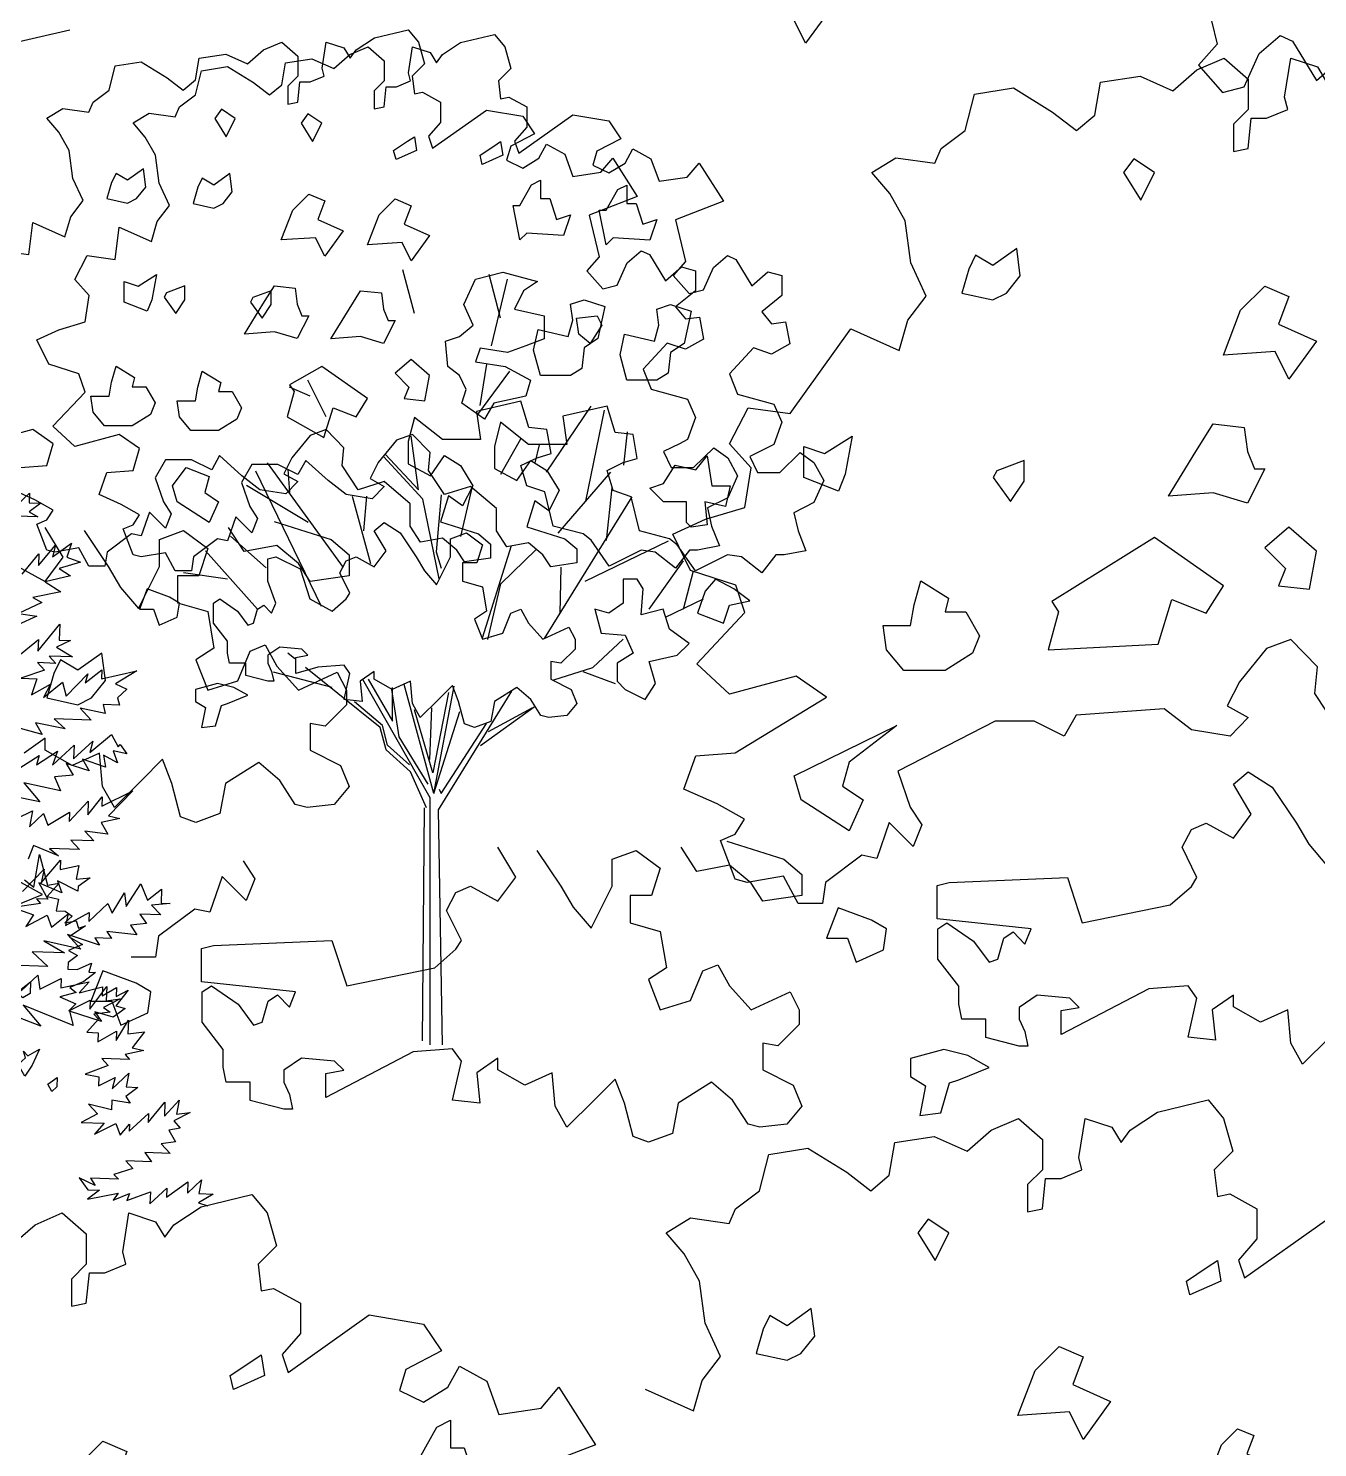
# Model space of a CAD drawing. Header units: inches. Extents: x -11 to 128, y 7 to 56.
# Drawn here: x 44.157 to 44.823, y 23.136 to 23.869 of the extents above; entities that cross this region are included whole.
import ezdxf

# ---------------------------------------------------------------- set-up
doc = ezdxf.new("R2010")
doc.units = ezdxf.units.IN
doc.header["$MEASUREMENT"] = 0
doc.layers.add('CAY', color=94, linetype='Continuous')
doc.layers.add('CAY-3', color=61, linetype='Continuous')
picture_1 = doc.add_image_def('image1.jpg', size_in_pixel=(1680, 1093))

# ---------------------------------------------------------------- blocks, each defined once
blk = doc.blocks.new('A$C76451831')
at = {"layer": 'CAY'}
for p, q in [((2471.8, 2031.9), (2478.5, 2069.3)), ((2478.5, 2069.3), (2487.7, 2034.1)), ((2461.2, 2040.4), (2471.8, 2031.9)), ((2500.9, 2036.3), (2487.3, 2020.9)), ((2487.7, 2034.1), (2500.9, 2036.3)), ((2487.3, 2020.9), (2500.3, 2017.8)), ((2500.3, 2017.8), (2497.6, 2004.7)), ((2497.6, 2004.7), (2508, 2004.3)), ((2515.9, 1998.6), (2507.5, 1990.8)), ((2507.5, 1990.8), (2520.7, 1993)), ((2508, 2004.3), (2515.9, 1998.6)), ((2520.7, 1993), (2523.1, 1984.8)), ((2531.4, 1987.2), (2512.4, 1974.7)), ((2523.1, 1984.8), (2531.4, 1987.2)), ((2527.9, 1966), (2511.8, 1958.9)), ((2512.4, 1974.7), (2527.9, 1966)), ((2511.3, 1945.3), (2511.1, 1937.6)), ((2522, 1953.1), (2511.3, 1945.3)), ((2511.8, 1958.9), (2522, 1953.1)), ((2521.5, 1937.2), (2538.1, 1944.4)), ((2538.1, 1944.4), (2535, 1934)), ((2511.1, 1937.6), (2521.5, 1937.2)), ((2542.7, 1933.8), (2529.2, 1923.4)), ((2535, 1934), (2542.7, 1933.8)), ((2520.6, 1910.5), (2501.8, 1905.7)), ((2529.2, 1923.4), (2513.1, 1916.2)), ((2513.1, 1916.2), (2520.6, 1910.5)), ((2536.2, 1891.4), (2555.7, 1917.4)), ((2555.7, 1917.4), (2555.1, 1901.1)), ((2501.8, 1905.7), (2520.1, 1897.4)), ((2512.1, 1889.5), (2536.6, 1901.8)), ((2520.1, 1897.4), (2512.1, 1889.5)), ((2536.6, 1901.8), (2536.2, 1891.4)), ((2571.1, 1903.3), (2552.1, 1893.5)), ((2555.1, 1901.1), (2571.1, 1903.3)), ((2546.2, 1880.1), (2532.6, 1864.8)), ((2559.6, 1887.8), (2541, 1885.8)), ((2541, 1885.8), (2546.2, 1880.1)), ((2552.1, 1893.5), (2559.6, 1887.8)), ((2566.7, 1855.4), (2580.6, 1878.9)), ((2580.6, 1878.9), (2580.1, 1863.1)), ((2532.6, 1864.8), (2545.7, 1864.3)), ((2545.3, 1853.9), (2567, 1866.3)), ((2545.7, 1864.3), (2545.3, 1853.9)), ((2567, 1866.3), (2566.7, 1855.4)), ((2580.1, 1863.1), (2599.2, 1865.2)), ((2599.2, 1865.2), (2585, 1847.1)), ((2585, 1847.1), (2598.4, 1843.9)), ((2581.8, 1833.6), (2550.1, 1834.7)), ((2550.1, 1834.7), (2557.5, 1826.7)), ((2598.4, 1843.9), (2577, 1839.2)), ((2577, 1839.2), (2581.8, 1833.6)), ((2557.5, 1826.7), (2530.9, 1816.8)), ((2530.9, 1816.8), (2546.6, 1813.5)), ((2546.6, 1813.5), (2546.3, 1803.1)), ((2546.3, 1803.1), (2565.2, 1812.8)), ((2562, 1799.8), (2581.2, 1817.7)), ((2565.2, 1812.8), (2562, 1799.8)), ((2581.2, 1817.7), (2577.9, 1802)), ((2591.5, 1801.5), (2577.6, 1791.1)), ((2577.9, 1802), (2591.5, 1801.5)), ((2561.2, 1775.8), (2534.7, 1782.2)), ((2534.7, 1782.2), (2545.1, 1770.9)), ((2561.5, 1786.7), (2561.2, 1775.8)), ((2582.7, 1783.2), (2561.5, 1786.7)), ((2577.6, 1791.1), (2582.7, 1783.2)), ((2603.3, 1761.2), (2622.6, 1784.5)), ((2622.1, 1768.2), (2639, 1786.7)), ((2622.6, 1784.5), (2622.1, 1768.2)), ((2639, 1786.7), (2635.8, 1770.5)), ((3764, 1772.8), (3822.4, 1787)), ((3822.4, 1787), (3840.1, 1765.7)), ((2545.1, 1770.9), (2526.2, 1761.2)), ((2581.6, 1751.1), (2603.6, 1771.6)), ((2603.6, 1771.6), (2603.3, 1761.2)), ((2651.7, 1772.6), (2632.8, 1762.9)), ((2635.8, 1770.5), (2651.7, 1772.6)), ((3573, 1752.2), (3604.2, 1765.7)), ((3604.2, 1765.7), (3631.9, 1741.6)), ((3673.8, 1720.9), (3680.9, 1765.7)), ((3680.9, 1765.7), (3711.5, 1755.7)), ((3732.8, 1752.2), (3764, 1772.8)), ((3840.1, 1765.7), (3850.7, 1728)), ((2526.2, 1761.2), (2552.9, 1760.2)), ((2552.9, 1760.2), (2541.6, 1747.5)), ((2541.6, 1747.5), (2566, 1759.8)), ((2566, 1759.8), (2571, 1746.5)), ((2571, 1746.5), (2581.9, 1759.2)), ((2581.9, 1759.2), (2581.6, 1751.1)), ((2640.2, 1754.5), (2627, 1752.2)), ((2627, 1752.2), (2634.6, 1738.8)), ((2632.8, 1762.9), (2640.2, 1754.5)), ((3545.3, 1728), (3573, 1752.2)), ((3711.5, 1755.7), (3722.2, 1738)), ((3722.2, 1738), (3732.8, 1752.2)), ((2634.6, 1738.8), (2618.3, 1736.6)), ((2618.3, 1736.6), (2628.7, 1725.4)), ((3317.1, 1724.4), (3361.9, 1731.5)), ((3361.9, 1731.5), (3406.7, 1703.8)), ((3455.6, 1700.3), (3462.1, 1738)), ((3462.1, 1738), (3507.5, 1745.1)), ((3507.5, 1745.1), (3545.3, 1728)), ((3631.9, 1741.6), (3631.9, 1706.7)), ((2577.7, 1716.8), (2585.5, 1708.3)), ((2607.1, 1715.7), (2577.7, 1716.8)), ((2628.7, 1725.4), (2599.3, 1726.4)), ((2599.3, 1726.4), (2607.1, 1715.7)), ((3306.5, 1682.6), (3317.1, 1724.4)), ((3677.3, 1706.7), (3673.8, 1720.9)), ((3850.7, 1728), (3829.5, 1706.7)), ((2585.5, 1708.3), (2564, 1701.4)), ((2564, 1701.4), (2569.2, 1695.7)), ((3406.7, 1703.8), (3434.4, 1682.6)), ((3434.4, 1682.6), (3455.6, 1700.3)), ((3631.9, 1706.7), (3614.8, 1689.6)), ((3653.2, 1696.7), (3677.3, 1706.7)), ((3829.5, 1706.7), (3833, 1676.1)), ((2524, 1697.3), (2533.9, 1683.8)), ((2542.3, 1688.5), (2524, 1697.3)), ((2547.5, 1683.4), (2533.6, 1673)), ((2533.9, 1683.8), (2547.5, 1683.4)), ((2569.2, 1695.7), (2537.1, 1696.9)), ((2537.1, 1696.9), (2542.3, 1688.5)), ((2605.4, 1667.7), (2624.6, 1685.6)), ((2624.3, 1675.2), (2648.9, 1693)), ((2624.6, 1685.6), (2624.3, 1675.2)), ((2648.4, 1679.8), (2664.8, 1695.1)), ((2648.9, 1693), (2648.4, 1679.8)), ((2664.8, 1695.1), (2661.6, 1679.4)), ((3278.8, 1661.9), (3306.5, 1682.6)), ((3614.8, 1689.6), (3614.8, 1658.4)), ((3631.9, 1661.9), (3635.5, 1696.7)), ((3635.5, 1696.7), (3653.2, 1696.7)), ((2533.6, 1673), (2568.7, 1679.9)), ((2568.7, 1679.9), (2563, 1671.9)), ((2563, 1671.9), (2581.8, 1679.4)), ((2578.8, 1671.4), (2605.9, 1681.3)), ((2581.8, 1679.4), (2578.8, 1671.4)), ((2605.9, 1681.3), (2605.4, 1667.7)), ((2677.9, 1678.8), (2661.2, 1668.5)), ((2661.2, 1668.5), (2672, 1665.4)), ((2661.6, 1679.4), (2677.9, 1678.8)), ((2664.3, 1664.1), (2722.6, 1678.3)), ((2722.6, 1678.3), (2740.3, 1657)), ((3833, 1676.1), (3847.2, 1679)), ((3847.2, 1679), (3878.4, 1661.9)), ((2473.2, 1643.5), (2504.5, 1657)), ((2504.5, 1657), (2532.2, 1632.9)), ((2574, 1612.2), (2581.1, 1657)), ((2581.1, 1657), (2611.8, 1647)), ((2633, 1643.5), (2664.3, 1664.1)), ((2740.3, 1657), (2750.9, 1619.3)), ((3199.2, 1634.2), (3226.9, 1651.3)), ((3226.9, 1651.3), (3271.7, 1644.8)), ((3271.7, 1644.8), (3278.8, 1661.9)), ((3614.8, 1658.4), (3631.9, 1661.9)), ((3878.4, 1661.9), (3878.4, 1627.1)), ((2445.5, 1619.3), (2473.2, 1643.5)), ((2532.2, 1632.9), (2532.2, 1598.1)), ((2611.8, 1647), (2622.4, 1629.3)), ((2622.4, 1629.3), (2633, 1643.5)), ((3219.8, 1610), (3199.2, 1634.2)), ((3864.3, 1582.3), (3957.4, 1648.4)), ((2750.9, 1619.3), (2729.7, 1598.1)), ((3878.4, 1627.1), (3857.2, 1602.9)), ((2577.6, 1598.1), (2574, 1612.2)), ((3237.5, 1578.7), (3219.8, 1610)), ((3857.2, 1602.9), (3864.3, 1582.3)), ((2532.2, 1598.1), (2515.1, 1580.9)), ((2532.2, 1553.2), (2535.7, 1588)), ((2535.7, 1588), (2553.4, 1588)), ((2553.4, 1588), (2577.6, 1598.1)), ((2729.7, 1598.1), (2733.2, 1567.4)), ((2515.1, 1580.9), (2515.1, 1549.7)), ((2733.2, 1567.4), (2747.4, 1570.3)), ((2747.4, 1570.3), (2778.6, 1553.2)), ((3244, 1530.4), (3237.5, 1578.7)), ((2515.1, 1549.7), (2532.2, 1553.2)), ((2778.6, 1553.2), (2778.6, 1518.4)), ((2764.5, 1473.6), (2857.6, 1539.7)), ((2857.6, 1539.7), (2920.1, 1529)), ((2778.6, 1518.4), (2757.4, 1494.2)), ((2920.1, 1529), (2940.8, 1498.4)), ((3261.7, 1492), (3244, 1530.4)), ((2757.4, 1494.2), (2764.5, 1473.6)), ((2940.8, 1498.4), (2899.5, 1477.1)), ((3240.4, 1464.3), (3261.7, 1492)), ((2899.5, 1477.1), (2892.4, 1452.9)), ((2947.9, 1456.5), (2961.4, 1480.7)), ((2961.4, 1480.7), (2992.7, 1463.6)), ((2920.1, 1439.4), (2947.9, 1456.5)), ((2992.7, 1463.6), (3006.8, 1425.2)), ((3055.2, 1432.3), (3075.8, 1456.5)), ((3075.8, 1456.5), (3117.7, 1390.4)), ((3175, 1454.3), (3230.4, 1429.5)), ((3230.4, 1429.5), (3240.4, 1464.3)), ((2892.4, 1452.9), (2920.1, 1439.4)), ((3006.8, 1425.2), (3055.2, 1432.3)), ((3117.7, 1390.4), (3035.1, 1358.6)), ((3035.1, 1358.6), (3052.2, 1286.6)), ((1732.8, 1302.8), (1656.2, 1285.1)), ((3052.2, 1286.6), (3031, 1262.4)), ((2228.3, 971.5), (2215.1, 1021.6)), ((2217.8, 939.8), (2236.3, 1016.3)), ((2204.6, 871.1), (2212.5, 918.7)), ((2027.8, 857.9), (2006.6, 900.2)), ((2201.9, 860.6), (2238.9, 910.7)), ((2009.3, 881.7), (1985.5, 892.2)), ((2281, 794.5), (2332.5, 870.4)), ((2326.2, 761), (2347.8, 865.6)), ((2491.6, 827), (2512.8, 868.3)), ((2512.8, 868.3), (2561.2, 861.8)), ((2134, 774), (2125.3, 835.7)), ((2228.6, 791.9), (2251.7, 832.8)), ((2370.1, 802.5), (2374.1, 840.9)), ((2268, 805.1), (2272.9, 825.9)), ((2516.4, 799.3), (2491.6, 827)), ((2047.7, 684.5), (1960.2, 805.1)), ((2138.7, 763.4), (2093.5, 812.2)), ((2095.8, 814.5), (2134, 774)), ((2022.3, 639.8), (1946.8, 795.6)), ((1985.8, 770.9), (1983.8, 797.9)), ((2294.3, 724.1), (2354.9, 794.5)), ((2509.3, 753.8), (2516.4, 799.3)), ((2007, 736.3), (1936.2, 779.1)), ((2159.9, 768.1), (2154, 702.8)), ((2182.7, 720.5), (2195.7, 776.4)), ((2350.1, 715.8), (2356.4, 776.4)), ((2079.1, 689), (2057.9, 766.3)), ((2071.1, 726.8), (2074.5, 766.9)), ((2157.5, 671.8), (2138.7, 763.4)), ((2278.7, 602.9), (2379.6, 765.8)), ((2463.9, 740.3), (2509.3, 753.8)), ((2426.2, 723.2), (2463.9, 740.3)), ((1958.8, 684.4), (1917.8, 720.8)), ((2446.8, 681.3), (2426.2, 723.2)), ((1948.8, 636.8), (1888.7, 704)), ((2154, 702.8), (2159.9, 684)), ((2207.6, 603.7), (2240.9, 709.9)), ((2228.7, 665.9), (2269.2, 705.2)), ((2325.4, 669), (2421.3, 715.4)), ((2399.3, 636.8), (2438.6, 692.2)), ((1914.2, 671.4), (1863.5, 678.5)), ((2296.7, 631.7), (2297.9, 685.1)), ((2438.6, 636.8), (2450, 680.8)), ((2498.7, 664.2), (2446.8, 681.3)), ((2213.4, 601.8), (2228.7, 665.9)), ((2509.3, 632.9), (2498.7, 664.2)), ((2417.8, 627.7), (2461.8, 648.6)), ((2334.4, 569.5), (2369.4, 602.2)), ((1991.5, 579.5), (1983.4, 586)), ((2034.5, 546.7), (1966.9, 564.4)), ((2041.2, 539.6), (2003.7, 569.7)), ((2147.3, 419.7), (2069.9, 556)), ((2075.8, 556.2), (2104.1, 507.8)), ((2289.6, 555.4), (2334.4, 569.5)), ((2323, 565.2), (2360, 551.4)), ((2089.9, 500.7), (2041.2, 539.6)), ((2102.9, 544.4), (2111.2, 489.7)), ((2104.1, 507.8), (2104.1, 546.7)), ((2151.6, 424.8), (2117.3, 549.9)), ((2168.2, 540.8), (2150.5, 448.4)), ((2151.6, 424.8), (2175, 548.1)), ((2156.8, 405.9), (2241.3, 542.4)), ((2092.3, 503.1), (2060.4, 530.2)), ((2146.9, 463.7), (2149.3, 523.1)), ((2205.1, 479.9), (2266.8, 524.3)), ((2214.5, 496), (2264.5, 523.1)), ((2150.5, 448.4), (2129.2, 520.8)), ((2151.6, 424.8), (2181.2, 519.2)), ((2096.6, 475.1), (2089.9, 500.7)), ((2098.2, 480.3), (2092.3, 503.1)), ((2159.9, 424.8), (2212.2, 505.4)), ((2124.5, 449.6), (2096.6, 475.1)), ((2123.3, 457.8), (2098.2, 480.3)), ((2111.2, 489.7), (2144.6, 435.4)), ((2143, 408.3), (2124.5, 449.6)), ((2157.5, 429.5), (2159.9, 424.8)), ((2138.3, 140.1), (2140.6, 408.3)), ((2147.3, 135.4), (2147.3, 419.7)), ((2161.5, 135.4), (2156.8, 405.9))]:
    blk.add_line(p, q, dxfattribs=at)
for points in [[(2451.7, 1910.2), (2468, 1922.8), (2467.5, 1909.6), (2459.2, 1904.5)], [(2453.8, 1827.6), (2462.2, 1835.5), (2459.8, 1843.3), (2465, 1837.6), (2478.4, 1845.3), (2470.1, 1827), (2461.5, 1814.2)], [(3524.3, 1634.1), (3500.5, 1649.9), (3488.6, 1634.1), (3508.4, 1602.4)], [(3821.2, 1594.5), (3833.1, 1602.4), (3837, 1578.6), (3801.4, 1562.8), (3797.4, 1578.6)], [(3369.9, 1515.3), (3365.9, 1547), (3338.2, 1527.2), (3318.4, 1539), (3310.5, 1523.2), (3302.6, 1495.5), (3338.2, 1487.6), (3354, 1495.5)], [(3623.3, 1475.7), (3651, 1503.4), (3678.7, 1491.5), (3666.8, 1459.8), (3710.3, 1440), (3678.7, 1396.5), (3662.8, 1428.1), (3603.5, 1424.2)], [(2721.4, 1485.8), (2733.3, 1493.7), (2737.3, 1469.9), (2701.6, 1454.1), (2697.7, 1469.9)], [(2935.2, 1410.5), (2951, 1418.5), (2951, 1386.8), (2966.9, 1386.8), (2978.8, 1351.1), (3002.5, 1359.1), (2990.6, 1323.4), (2927.3, 1327.4), (2915.4, 1315.5), (2903.5, 1374.9), (2915.4, 1374.9)], [(3837.8, 1390.3), (3856.3, 1408.8), (3874.8, 1400.9), (3866.9, 1379.8), (3895.9, 1366.6), (3874.8, 1337.5), (3864.2, 1358.6), (3824.6, 1356)], [(2523.5, 1367), (2551.2, 1394.7), (2578.9, 1382.8), (2567, 1351.1), (2610.6, 1331.3), (2578.9, 1287.8), (2563.1, 1319.5), (2503.7, 1315.5)], [(1914.2, 715.4), (1902.8, 717.8), (1874.9, 696.9), (1872.6, 680.8), (1854.1, 680.8), (1842.7, 701.7), (1814.8, 696.9), (1805.7, 699.3), (1794.3, 729.2), (1805.7, 733.9), (1812.8, 745.3), (1792, 757.1), (1766.4, 768.5), (1775.5, 794.1), (1805.7, 796.4), (1812.8, 821.6), (1789.6, 837.7), (1738.5, 824), (1713.4, 847.2), (1750.3, 886.5), (1743.2, 907.3), (1708.6, 918.7), (1694.9, 946.6), (1720, 958), (1750.3, 967.1), (1755, 997.4), (1738.5, 1015.9), (1752.7, 1043.4), (1784.9, 1039.1), (1789.6, 1076), (1826.6, 1059.5), (1833.2, 1082.7), (1847.4, 1101.2), (1835.6, 1126.7), (1831.3, 1159), (1819.5, 1179.8), (1805.7, 1196), (1824.2, 1207.4), (1854.1, 1203), (1858.8, 1214.4), (1877.3, 1228.2), (1884.3, 1256.1), (1914.2, 1260.8), (1944.1, 1242.4), (1962.6, 1228.2), (1976.7, 1240), (1981, 1265.2), (2011.3, 1269.9), (2036.5, 1258.5), (2054.9, 1274.6), (2075.8, 1283.7), (2094.3, 1267.5), (2094.3, 1244.3), (2082.9, 1232.9), (2082.9, 1212.1), (2094.3, 1214.4), (2096.6, 1237.6), (2108.4, 1237.6), (2124.5, 1244.3), (2122.2, 1253.8), (2126.9, 1283.7), (2147.3, 1277), (2154.4, 1265.2), (2161.5, 1274.6), (2182.3, 1288.4), (2221.2, 1297.8), (2233, 1283.7), (2240.1, 1258.5), (2225.9, 1244.3), (2228.3, 1223.9), (2237.7, 1225.8), (2258.6, 1214.4), (2258.6, 1191.2), (2244.4, 1175.1), (2249.1, 1161.4), (2311.2, 1205.4), (2352.9, 1198.3), (2366.7, 1177.9), (2339.1, 1163.7), (2334.4, 1147.6), (2352.9, 1138.5), (2371.4, 1149.9), (2380.4, 1166.1), (2401.2, 1154.7), (2410.7, 1129.1), (2442.9, 1133.8), (2456.7, 1149.9), (2484.6, 1105.9), (2429.6, 1084.7), (2441, 1036.7), (2426.8, 1020.6), (2445.3, 999.7), (2461.8, 1004.1), (2473.2, 1029.6), (2489.3, 1043.4), (2498.7, 1039.1), (2517.2, 1008.8), (2535.7, 1024.9), (2551.8, 1020.6), (2551.8, 997.4), (2528.6, 978.9), (2540, 965.1), (2556.1, 967.1), (2560.8, 941.9), (2540, 930.1), (2519.2, 937.2), (2491.7, 907.3), (2500.7, 884.1), (2542.4, 872.7), (2551.8, 851.9), (2542.4, 826.3), (2533.3, 821.6), (2514.8, 812.5), (2523.9, 794.1), (2549.4, 794.1), (2572.6, 816.9), (2588.7, 805.5), (2600.1, 784.6), (2588.7, 759.5), (2565.6, 747.7), (2570.3, 726.8), (2579.3, 704), (2554.2, 699.3), (2544.7, 699.3), (2528.6, 678.5), (2505.4, 696.9), (2489.3, 699.3), (2452.3, 680.8), (2431.5, 710.7), (2422.5, 717.8), (2387.9, 726.8), (2378.5, 766.1), (2357.6, 773.2), (2350.9, 796.4), (2369.4, 805.5), (2385.5, 810.2), (2380.8, 837.7), (2360, 840.1), (2350.9, 870.4), (2299.8, 858.6), (2304.6, 826.3), (2260.5, 826.3), (2228.3, 851.9), (2221.2, 824), (2221.2, 798.4), (2246.8, 784.6), (2262.9, 807.8), (2281.4, 796.4), (2295.5, 773.2), (2283.7, 750), (2267.6, 761.4), (2258.6, 731.5), (2302.2, 717.8), (2316, 706), (2316, 689.9), (2286.1, 685.5), (2277, 699.3), (2260.5, 713.1), (2235.4, 708.3), (2223.6, 726.8), (2223.6, 752.4), (2193.7, 777.9), (2163.8, 768.5), (2145.4, 796.4), (2147.3, 816.9), (2126.9, 837.7), (2108.4, 831), (2087.6, 805.5), (2078.1, 787), (2094.3, 777.9), (2080.5, 763.8), (2050.6, 768.5), (2029.8, 784.6), (2004.2, 807.8), (1995.2, 791.7), (1972, 803.1), (1942.1, 803.1), (1930.3, 782.3), (1939.8, 754.7), (1948.8, 741), (1942.1, 724.5), (1930.3, 736.3), (1923.7, 742.9)], [(2022.5, 1195.9), (2006.6, 1206.4), (1998.7, 1195.9), (2011.9, 1174.8)], [(2220.4, 1169.5), (2228.3, 1174.8), (2231, 1158.9), (2207.2, 1148.4), (2204.6, 1158.9)], [(1919.5, 1116.7), (1916.9, 1137.8), (1898.4, 1124.6), (1885.2, 1132.5), (1880, 1122), (1874.7, 1103.5), (1898.4, 1098.2), (1909, 1103.5)], [(2362.9, 1119.3), (2373.5, 1124.6), (2373.5, 1103.5), (2384.1, 1103.5), (2392, 1079.7), (2407.8, 1085), (2399.9, 1061.2), (2357.7, 1063.9), (2349.7, 1055.9), (2341.8, 1095.6), (2349.7, 1095.6)], [(2088.5, 1090.3), (2106.9, 1108.8), (2125.4, 1100.8), (2117.5, 1079.7), (2146.5, 1066.5), (2125.4, 1037.5), (2114.9, 1058.6), (2075.3, 1055.9)], [(1795.5, 989.9), (1795.5, 1013.7), (1811.3, 1008.4), (1832.5, 1021.6), (1827.2, 992.6), (1821.9, 979.4)], [(2209.9, 855.3), (2183.5, 873.8), (2188.8, 889.6), (2180.8, 905.5), (2167.6, 916), (2165, 945.1), (2180.8, 950.3), (2196.7, 963.5), (2186.1, 987.3), (2199.3, 1016.3), (2231, 1024.3), (2270.6, 1013.7), (2254.7, 1003.1), (2244.2, 982), (2278.5, 974.1), (2278.5, 947.7), (2257.4, 939.8), (2236.3, 931.9), (2204.6, 937.1), (2199.3, 921.3), (2233.6, 916), (2262.7, 900.2), (2257.4, 881.7), (2220.4, 873.8)], [(1943.3, 995.2), (1940.7, 989.9), (1953.9, 971.5), (1964.4, 987.3), (1964.4, 1003.1)], [(2054.1, 982), (2067.3, 1003.1), (2091.1, 1000.5), (2093.7, 982), (2099, 968.8), (2106.9, 968.8), (2093.7, 942.4), (2067.3, 950.3), (2033, 947.7)], [(2365.6, 929.2), (2370.9, 953), (2405.2, 945.1), (2410.4, 963.5), (2407.8, 982), (2423.6, 987.3), (2447.4, 979.4), (2439.5, 942.4), (2423.6, 931.9), (2421, 908.1), (2407.8, 900.2), (2373.5, 900.2)], [(2318.1, 953), (2315.4, 971.5), (2339.2, 974.1), (2344.5, 963.5), (2331.3, 942.4)], [(2062.1, 857.9), (2075.3, 879), (2022.5, 916), (1985.5, 894.9), (1990.8, 887), (1982.9, 857.9), (2025.1, 834.2), (2035.7, 868.5)], [(2141.2, 876.4), (2146.5, 905.5), (2125.4, 923.9), (2106.9, 908.1), (2122.8, 892.2), (2117.5, 879)], [(1903.7, 887), (1919.5, 887), (1930.1, 868.5), (1924.8, 855.3), (1903.7, 842.1), (1872, 842.1), (1858.8, 857.9), (1856.2, 876.4), (1877.3, 876.4), (1880, 892.2), (1885.2, 910.7), (1906.4, 897.5)], [(2577.1, 788.1), (2577.1, 823.8), (2600.8, 815.8), (2632.5, 835.6), (2624.6, 792.1), (2616.7, 772.3)], [(2415.7, 781.4), (2428.9, 802.5), (2452.7, 797.2), (2465.9, 813), (2471.2, 778.7), (2492.3, 778.7), (2487, 755), (2463.2, 760.2), (2465.9, 733.8), (2447.4, 731.2), (2442.1, 736.5), (2442.1, 760.2), (2415.7, 760.2), (2399.9, 776.1)], [(1856.2, 760.2), (1850.9, 778.7), (1866.8, 799.8), (1893.2, 789.3), (1887.9, 770.8), (1903.7, 760.2), (1893.2, 736.5)], [(1999.5, 590.8), (1974.4, 593.1), (1960.6, 583.7), (1960.6, 574.6), (1964.9, 565.2), (1967.3, 553.8), (1960.6, 553.8), (1935.1, 560.5), (1935.1, 574.6), (1916.6, 574.6), (1914.2, 586), (1914.2, 599.8), (1898.1, 620.6), (1898.1, 643.8), (1905.2, 648.6), (1925.6, 634.4), (1937.4, 618.3), (1944.1, 620.6), (1948.8, 636.8), (1955.9, 641.5), (1964.9, 632), (1969.6, 643.8), (1960.6, 669), (1960.6, 694.6), (1969.6, 696.9), (1997.6, 683.2), (2009, 648.6), (2034.5, 634.4), (2050.6, 648.6), (2054.9, 655.2), (2043.5, 678.5), (2050.6, 692.2), (2062, 696.9), (2082.9, 685.5), (2096.6, 704), (2082.9, 726.8), (2094.3, 736.3), (2112.7, 724.5), (2131.2, 696.9), (2140.6, 680.8), (2154.4, 664.7), (2170.5, 696.9), (2170.5, 717.8), (2189, 724.5), (2207.5, 710.7), (2200.8, 689.9), (2184.3, 689.9), (2184.3, 669), (2207.5, 662.3), (2212.2, 634.4), (2198.4, 625.4), (2207.5, 602.2), (2230.7, 609.2), (2240.1, 632), (2251.5, 636.8), (2260.5, 620.6), (2277, 602.2), (2306.9, 615.9), (2314, 602.2), (2314, 590.8), (2297.5, 574.6), (2286.1, 576.6), (2286.1, 556.2), (2309.3, 544.4), (2316, 528.2), (2304.6, 514.5), (2283.7, 512.1), (2274.7, 514.5), (2262.9, 533), (2246.8, 546.7), (2221.2, 530.6), (2216.9, 507.4), (2198.4, 500.7), (2186.6, 505), (2179.9, 530.6), (2172.9, 549.1), (2156.8, 533), (2135.9, 512.1), (2126.9, 528.2), (2124.5, 553.8), (2103.7, 544.4), (2082.9, 556.2), (2082.9, 565.2), (2066.7, 553.8), (2069.1, 530.6), (2048.3, 533), (2054.9, 562.8), (2048.3, 572.3), (2018, 569.9), (1992.8, 562.8), (1992.8, 581.3), (2006.6, 583.7)], [(2392.2, 660), (2385.5, 671.4), (2369.4, 671.4), (2369.4, 643.8), (2352.9, 632), (2336.8, 636.8), (2343.9, 609.2), (2371.4, 606.9), (2380.8, 586), (2362.3, 574.6), (2362.3, 553.8), (2371.4, 544.4), (2394.6, 533), (2406.4, 551.4), (2399.3, 576.6), (2431.5, 583.7), (2445.3, 597.4), (2422.5, 613.6), (2415.4, 636.8), (2389.8, 630.1)], [(2475.5, 671.4), (2463.7, 657.6), (2454.7, 632), (2484.6, 620.6), (2491.7, 641.5), (2514.8, 646.2), (2496.4, 660)], [(1809, 206.5), (1770.6, 220.7), (1757.1, 185.9), (1781.3, 185.9), (1791.3, 158.2), (1822.5, 172.3), (1826.1, 196.5)]]:
    blk.add_lwpolyline(points, close=True, dxfattribs=at)
for points in [[(2492.6, 1796.8), (2487.9, 1805.1), (2498.6, 1812.9), (2498.2, 1802), (2492.6, 1796.8)], [(1672.6, 757.3), (1686.6, 770), (1686.2, 759.1), (1699.3, 758.6), (1685.9, 748.7), (1696.1, 742.9), (1672.1, 743.7)], [(1677.9, 676.9), (1697.3, 700.2), (1696.8, 687.1), (1716.2, 710.4), (1713, 696.9), (1734.9, 712.5), (1729.3, 696.4), (1745, 690.8), (1720.7, 683.5), (1733.6, 674.9), (1704.3, 668.2), (1722.5, 656.7), (1690.1, 650.1), (1700.8, 644.3), (1673.6, 631.7), (1694.8, 628.7), (1673.2, 618.6)], [(1671.9, 581.4), (1696.6, 601.9), (1696.1, 588.3), (1721.2, 619.6), (1720.6, 601), (1733.7, 600.6), (1717.6, 593), (1735.8, 581.9), (1709.1, 582.8), (1716.9, 574.4), (1695.7, 575.2), (1703.5, 566.7), (1676.5, 557.2), (1695, 556.6), (1688.9, 538.2), (1710.7, 550.6), (1702.4, 535), (1724.3, 552.8), (1728.8, 536.8), (1753.7, 562.3), (1750.6, 551.9), (1769.7, 567.1), (1769.3, 556.7), (1810, 565.7), (1785.4, 550.7), (1798.4, 544.8), (1787.6, 534.8), (1790, 526.5), (1771, 527.2), (1773.4, 516.7), (1744.6, 522.7), (1757.2, 509.1), (1714.7, 510.6), (1727.4, 499.2), (1693.2, 505.9), (1700.9, 492.5), (1669.1, 501.3)], [(1670, 450.9), (1697.4, 468.6), (1694.3, 457.8), (1718.8, 473.3), (1712.8, 457.1), (1737.7, 480.3), (1737.1, 464.5), (1759.1, 485), (1755.9, 472), (1780.7, 492.4), (1788.3, 478.5), (1790.7, 481.2), (1798.5, 470.5), (1782.7, 473.7), (1787.7, 460), (1771.7, 468.7), (1773.9, 455), (1747.5, 464.1), (1755.2, 450.7), (1728.8, 459.3), (1736.5, 445.9), (1715.1, 443.9), (1722.2, 427.8), (1680, 437), (1698.2, 415), (1666.3, 421.6)], [(1654.7, 387.5), (1689.7, 404.9), (1686.3, 386.4), (1702.7, 401.7), (1707.7, 388.4), (1732.3, 403.4), (1731.9, 392.6), (1754, 415.8), (1753.4, 400), (1770, 420.7), (1769.7, 410.3), (1805.2, 427.6), (1777.4, 399.1), (1790.4, 396), (1769, 391.3), (1776.7, 377.8), (1750.1, 381.5), (1760.6, 370.2), (1733.8, 371.2), (1743.9, 360.4), (1709.5, 361.6), (1719.6, 353.1), (1691, 365), (1685, 349.3)], [(1678.3, 311.9), (1703.2, 337.8), (1700, 322), (1722.2, 348), (1721.8, 337.1), (1743.2, 341.8), (1740, 326.1), (1756.3, 327.8), (1742.4, 317.8), (1742.2, 312.4), (1718.6, 324.1), (1723.6, 310.3), (1697.2, 322.1), (1707.5, 303.2), (1694.3, 303.7), (1699.1, 298), (1667.2, 293.7), (1691, 285.2), (1682.3, 271.9), (1706.8, 284.6), (1711.8, 270.9), (1730.9, 286.1), (1727.7, 273), (1755, 287.9), (1754.6, 277.5), (1776.6, 298.1), (1781.7, 287), (1795.6, 310.5), (1797.8, 294.6), (1814.6, 320.8), (1822.1, 301.9), (1838.4, 314.5), (1837.8, 298.6), (1848.2, 298.3), (1826.8, 296.3), (1837.3, 285.1), (1813.3, 285.9), (1821.1, 275.2), (1802.5, 273.1), (1809.8, 262), (1775.5, 265.9), (1780.6, 258), (1761.6, 258.7), (1766.8, 250.4), (1730.1, 262.5), (1745.3, 245.7), (1703.1, 255.3), (1726.6, 241.3), (1689.5, 242.6), (1707.5, 225.7), (1664.9, 227.2)], [(1677, 197.7), (1696.2, 215.6), (1698.4, 199.7), (1722.9, 212), (1722.5, 201.1), (1754.9, 208.2), (1743.6, 195.4), (1770.5, 202.2), (1770.2, 191.8), (1786.4, 201.6), (1786, 191.2), (1799.9, 198.4), (1785.6, 180.3), (1796.4, 177.2), (1782.5, 167.3), (1761.4, 173.5), (1769.1, 162.3), (1732.4, 174.5), (1736.8, 158), (1679.2, 181.3), (1699.6, 157), (1654.9, 174.5)]]:
    blk.add_lwpolyline(points, dxfattribs=at)
at = {"layer": 'CAY-3'}
for p, q in [((3100.6, 1276), (3124.7, 1296.6)), ((3124.7, 1296.6), (3138.9, 1290.1)), ((3138.9, 1290.1), (3166.6, 1244.7)), ((3083.5, 1237.6), (3100.6, 1276)), ((3029.1, 1257), (3060.4, 1270.6)), ((3031, 1262.4), (3058.7, 1231.2)), ((3060.4, 1270.6), (3088.1, 1246.4)), ((3130, 1225.7), (3137, 1270.6)), ((3137, 1270.6), (3167.7, 1260.5)), ((3166.6, 1244.7), (3194.3, 1268.9)), ((3167.7, 1260.5), (3178.3, 1242.8)), ((2911.8, 1205.1), (2918.3, 1242.8)), ((2918.3, 1242.8), (2963.7, 1249.9)), ((2963.7, 1249.9), (3001.4, 1232.8)), ((3001.4, 1232.8), (3029.1, 1257)), ((3088.1, 1246.4), (3088.1, 1211.6)), ((2762.6, 1187.4), (2773.2, 1229.3)), ((2773.2, 1229.3), (2818.1, 1236.4)), ((2818.1, 1236.4), (2862.9, 1208.6)), ((3058.7, 1231.2), (3083.5, 1237.6)), ((3133.5, 1211.6), (3130, 1225.7)), ((2862.9, 1208.6), (2890.6, 1187.4)), ((3088.1, 1211.6), (3071, 1194.5)), ((3109.3, 1201.6), (3133.5, 1211.6)), ((2890.6, 1187.4), (2911.8, 1205.1)), ((3071, 1194.5), (3071, 1163.2)), ((3088.1, 1166.8), (3091.6, 1201.6)), ((3091.6, 1201.6), (3109.3, 1201.6)), ((2734.9, 1166.8), (2762.6, 1187.4)), ((2727.8, 1149.6), (2734.9, 1166.8)), ((3071, 1163.2), (3088.1, 1166.8)), ((2655.3, 1139), (2683, 1156.1)), ((2683, 1156.1), (2727.8, 1149.6)), ((2676, 1114.8), (2655.3, 1139)), ((2693.6, 1083.6), (2676, 1114.8)), ((2700.1, 1035.2), (2693.6, 1083.6)), ((2717.8, 996.9), (2700.1, 1035.2)), ((2696.6, 969.1), (2717.8, 996.9)), ((2686.6, 934.3), (2696.6, 969.1)), ((2561.2, 861.8), (2631.1, 959.1)), ((2631.1, 959.1), (2686.6, 934.3)), ((6577.4, 899), (6564.2, 949.2)), ((6416.3, 659.8), (6481.8, 639.1)), ((6173.4, 618.5), (6152.8, 652.7)), ((6197.6, 649.2), (6225.3, 607.9)), ((6284.2, 639.1), (6312, 649.2)), ((6284.2, 607.9), (6284.2, 639.1)), ((6312, 649.2), (6339.7, 628.5)), ((6381.5, 625), (6363.8, 652.7)), ((6481.8, 639.1), (6502.4, 621.4)), ((2453.9, 573.9), (2509.3, 632.9)), ((6339.7, 628.5), (6329.6, 597.3)), ((6419.3, 632.1), (6381.5, 625)), ((6444, 611.4), (6419.3, 632.1)), ((6502.4, 621.4), (6502.4, 597.3)), ((6121.5, 607.9), (6152.8, 590.8)), ((6152.8, 590.8), (6173.4, 618.5)), ((6225.3, 607.9), (6239.4, 583.7)), ((6260.1, 559.5), (6284.2, 607.9)), ((6457.6, 590.8), (6444, 611.4)), ((3109.3, 591.6), (3078.1, 553.3)), ((3137, 601.7), (3109.3, 591.6)), ((3167.7, 570.4), (3137, 601.7)), ((6304.9, 597.3), (6304.9, 566)), ((6329.6, 597.3), (6304.9, 597.3)), ((6502.4, 597.3), (6457.6, 590.8)), ((2491.6, 539.1), (2453.9, 573.9)), ((6239.4, 583.7), (6260.1, 559.5)), ((2568.3, 559.8), (2491.6, 539.1)), ((2603, 535.6), (2568.3, 559.8)), ((3164.8, 539.7), (3167.7, 570.4)), ((6304.9, 566), (6339.7, 556)), ((6339.7, 556), (6346.7, 514.1)), ((3078.1, 553.3), (3063.9, 525.6)), ((3192.5, 497.8), (3164.8, 539.7)), ((2498.1, 471.6), (2603, 535.6)), ((3063.9, 525.6), (3088.1, 512)), ((2797, 507.9), (2685, 450.4)), ((2841.8, 507.9), (2797, 507.9)), ((2876.6, 490.8), (2841.8, 507.9)), ((2890.2, 514.9), (2876.6, 490.8)), ((2991.4, 522), (2890.2, 514.9)), ((3022.7, 497.8), (2991.4, 522)), ((3088.1, 512), (3067.5, 490.8)), ((6346.7, 514.1), (6326.1, 500.5)), ((6374.5, 476.3), (6388.6, 510.6)), ((6388.6, 510.6), (6405.7, 517.6)), ((6405.7, 517.6), (6419.3, 493.4)), ((3067.5, 490.8), (3022.7, 497.8)), ((6326.1, 500.5), (6339.7, 465.7)), ((6419.3, 493.4), (6444, 465.7)), ((6339.7, 465.7), (6374.5, 476.3)), ((6444, 465.7), (6488.8, 486.4)), ((6488.8, 486.4), (6499.5, 465.7)), ((2439.1, 429.8), (2452.7, 468.1)), ((2452.7, 468.1), (2498.1, 471.6)), ((6499.5, 465.7), (6499.5, 448.6)), ((2685, 450.4), (2699.2, 409.1)), ((3071, 435.3), (3088.1, 449.5)), ((3088.1, 449.5), (3115.8, 431.8)), ((6499.5, 448.6), (6474.7, 424.4)), ((2477.5, 412.7), (2439.1, 429.8)), ((3091.6, 401.1), (3071, 435.3)), ((3115.8, 431.8), (3143.5, 390.5)), ((6457.6, 427.4), (6457.6, 396.7)), ((6474.7, 424.4), (6457.6, 427.4)), ((2508.7, 395), (2477.5, 412.7)), ((2699.2, 409.1), (2712.7, 388.5)), ((6152.8, 410.3), (6128.6, 393.2)), ((6152.8, 396.7), (6152.8, 410.3)), ((2498.1, 377.9), (2508.7, 395)), ((3071, 373.4), (3091.6, 401.1)), ((6184, 379), (6152.8, 396.7)), ((6215.3, 393.2), (6184, 379)), ((6218.8, 354.8), (6215.3, 393.2)), ((6457.6, 396.7), (6492.4, 379)), ((2481, 370.8), (2498.1, 377.9)), ((2675.1, 391.3), (2660.8, 350.1)), ((2685, 381.4), (2675.1, 391.3)), ((2702.7, 363.7), (2685, 381.4)), ((2712.7, 388.5), (2702.7, 363.7)), ((3012, 362.8), (3022.7, 383.4)), ((3022.7, 383.4), (3039.8, 390.5)), ((3039.8, 390.5), (3071, 373.4)), ((3143.5, 390.5), (3157.7, 366.3)), ((6287.8, 386.1), (6263.6, 361.9)), ((6298.4, 358.4), (6287.8, 386.1)), ((6398.6, 382.6), (6360.3, 358.4)), ((6422.8, 361.9), (6398.6, 382.6)), ((6492.4, 379), (6502.4, 354.8)), ((2245.7, 328.6), (2225, 362.9)), ((2269.8, 359.3), (2297.6, 318)), ((2356.5, 349.3), (2384.2, 359.3)), ((2384.2, 359.3), (2411.9, 338.7)), ((2453.8, 335.1), (2436.1, 362.9)), ((2498.1, 326), (2481, 370.8)), ((2488.6, 369.9), (2554, 349.3)), ((3029.1, 328), (3012, 362.8)), ((3157.7, 366.3), (3178.3, 342.1)), ((6263.6, 361.9), (6232.4, 330.6)), ((6440.5, 334.2), (6422.8, 361.9)), ((1932.1, 347.2), (1945.6, 326.5)), ((2356.5, 318), (2356.5, 349.3)), ((2554, 349.3), (2574.7, 331.6)), ((2643.7, 353.7), (2601.9, 322.4)), ((2660.8, 350.1), (2643.7, 353.7)), ((6232.4, 330.6), (6218.8, 354.8)), ((6308.4, 320), (6298.4, 358.4)), ((6360.3, 358.4), (6353.8, 323.6)), ((6502.4, 354.8), (6485.3, 334.2)), ((1908, 329.4), (1893.8, 288.2)), ((1917.9, 319.4), (1908, 329.4)), ((1945.6, 326.5), (1935.6, 301.8)), ((2225, 300.9), (2245.7, 328.6)), ((2411.9, 338.7), (2401.9, 307.4)), ((2491.5, 342.2), (2453.8, 335.1)), ((2516.3, 321.6), (2491.5, 342.2)), ((2553.5, 329.5), (2511.7, 322.4)), ((2570.6, 298.2), (2553.5, 329.5)), ((2574.7, 331.6), (2574.7, 307.4)), ((2744, 322.4), (2880.2, 328)), ((2880.2, 328), (2897.3, 276)), ((3022.7, 317.9), (3029.1, 328)), ((6454.1, 330.6), (6440.5, 334.2)), ((6485.3, 334.2), (6454.1, 330.6)), ((1935.6, 301.8), (1917.9, 319.4)), ((2166.1, 290.3), (2176.7, 310.9)), ((2176.7, 310.9), (2193.8, 318)), ((2193.8, 318), (2225, 300.9)), ((2297.6, 318), (2311.7, 293.8)), ((2332.3, 269.7), (2356.5, 318)), ((2511.7, 322.4), (2498.1, 326)), ((2529.9, 300.9), (2516.3, 321.6)), ((2601.9, 322.4), (2598.3, 298.2)), ((2730.4, 318.9), (2744, 322.4)), ((2730.4, 280.5), (2730.4, 318.9)), ((2998.5, 296.7), (3022.7, 317.9)), ((6326.1, 313.5), (6308.4, 320)), ((6353.8, 323.6), (6326.1, 313.5)), ((2377.2, 307.4), (2377.2, 276.1)), ((2401.9, 307.4), (2377.2, 307.4)), ((2574.7, 307.4), (2529.9, 300.9)), ((2598.3, 298.2), (2570.6, 298.2)), ((2897.3, 276), (2998.5, 296.7)), ((1876.7, 291.7), (1834.8, 260.5)), ((1893.8, 288.2), (1876.7, 291.7)), ((2183.2, 255.5), (2166.1, 290.3)), ((2311.7, 293.8), (2332.3, 269.7)), ((2838.3, 269), (2730.4, 280.5)), ((2377.2, 276.1), (2411.9, 266.1)), ((2411.9, 266.1), (2419, 224.2)), ((2731, 269), (2741.6, 276)), ((2731, 234.2), (2731, 269)), ((2741.6, 276), (2772.3, 254.8)), ((2807.1, 258.3), (2817.7, 265.4)), ((2817.7, 265.4), (2831.2, 251.3)), ((2831.2, 251.3), (2838.3, 269)), ((1834.8, 260.5), (1831.3, 236.3)), ((1884.4, 246.4), (1898, 249.9)), ((1884.4, 208.1), (1884.4, 246.4)), ((1898, 249.9), (2034.2, 255.5)), ((2034.2, 255.5), (2051.3, 203.6)), ((2152.5, 224.2), (2176.7, 245.5)), ((2176.7, 245.5), (2183.2, 255.5)), ((2772.3, 254.8), (2790, 230.6)), ((2800, 234.2), (2807.1, 258.3)), ((1831.3, 236.3), (1803.5, 236.3)), ((2755.2, 202.9), (2731, 234.2)), ((2790, 230.6), (2800, 234.2)), ((2051.3, 203.6), (2152.5, 224.2)), ((2419, 224.2), (2398.4, 210.7)), ((2446.7, 186.5), (2460.9, 220.7)), ((2460.9, 220.7), (2478, 227.8)), ((2478, 227.8), (2491.5, 203.6)), ((1992.3, 196.5), (1884.4, 208.1)), ((1885, 196.5), (1895.6, 203.6)), ((1885, 161.7), (1885, 196.5)), ((1895.6, 203.6), (1926.3, 182.3)), ((1985.3, 178.8), (1992.3, 196.5)), ((2398.4, 210.7), (2411.9, 175.9)), ((2491.5, 203.6), (2516.3, 175.9)), ((2516.3, 175.9), (2561.1, 196.5)), ((2561.1, 196.5), (2571.7, 175.9)), ((2755.2, 182.3), (2755.2, 202.9)), ((2973.7, 200), (2873.1, 147.5)), ((3019.1, 203.5), (2973.7, 200)), ((3029.1, 189.3), (3019.1, 203.5)), ((1926.3, 182.3), (1944, 158.2)), ((1954, 161.7), (1961.1, 185.9)), ((1961.1, 185.9), (1971.7, 193)), ((1971.7, 193), (1985.3, 178.8)), ((2411.9, 175.9), (2446.7, 186.5)), ((2758.7, 165.1), (2755.2, 182.3)), ((2845.4, 192.9), (2824.7, 178.7)), ((2883.1, 189.3), (2845.4, 192.9)), ((2893.7, 178.7), (2883.1, 189.3)), ((3019.1, 144.5), (3029.1, 189.3)), ((3071, 192.9), (3046.8, 175.8)), ((3071, 179.3), (3071, 192.9)), ((2571.7, 175.9), (2571.7, 158.8)), ((2786.4, 165.1), (2758.7, 165.1)), ((2786.4, 143.9), (2786.4, 165.1)), ((2824.7, 178.7), (2824.7, 165.1)), ((2824.7, 165.1), (2831.2, 151)), ((2873.1, 175.2), (2893.7, 178.7)), ((2873.1, 147.5), (2873.1, 175.2)), ((3046.8, 175.8), (3050.4, 141)), ((3102.3, 161.6), (3071, 179.3)), ((3133.5, 175.8), (3102.3, 161.6)), ((3137, 137.4), (3133.5, 175.8)), ((1909.2, 130.4), (1885, 161.7)), ((1944, 158.2), (1954, 161.7)), ((2571.7, 158.8), (2547, 134.6)), ((2831.2, 151), (2834.8, 133.9)), ((2173.1, 131), (2127.7, 127.5)), ((2183.2, 116.9), (2173.1, 131)), ((2529.9, 137.5), (2529.9, 106.9)), ((2547, 134.6), (2529.9, 137.5)), ((2824.7, 133.9), (2786.4, 143.9)), ((2834.8, 133.9), (2824.7, 133.9)), ((3050.4, 141), (3019.1, 144.5)), ((3150.6, 113.3), (3137, 137.4)), ((3181.9, 144.5), (3150.6, 113.3)), ((1909.2, 109.8), (1909.2, 130.4)), ((1999.4, 120.4), (1978.8, 106.3)), ((2037.1, 116.9), (1999.4, 120.4)), ((2127.7, 127.5), (2027.1, 75)), ((2047.8, 106.3), (2037.1, 116.9)), ((2173.1, 72.1), (2183.2, 116.9)), ((2225, 120.4), (2200.9, 103.3)), ((2225, 106.9), (2225, 120.4)), ((1912.7, 92.7), (1909.2, 109.8)), ((1978.8, 106.3), (1978.8, 92.7)), ((2027.1, 102.7), (2047.8, 106.3)), ((2027.1, 75), (2027.1, 102.7)), ((2200.9, 103.3), (2204.4, 68.5)), ((2256.3, 89.2), (2225, 106.9)), ((2287.5, 103.3), (2256.3, 89.2)), ((2291.1, 65), (2287.5, 103.3)), ((2529.9, 106.9), (2564.7, 89.2)), ((1940.4, 92.7), (1912.7, 92.7)), ((1940.4, 71.5), (1940.4, 92.7)), ((1978.8, 92.7), (1985.3, 78.5)), ((2360.1, 96.2), (2335.9, 72.1)), ((2370.7, 68.5), (2360.1, 96.2)), ((2470.9, 92.7), (2432.6, 68.5)), ((2495.1, 72.1), (2470.9, 92.7)), ((2564.7, 89.2), (2574.7, 65)), ((1978.8, 61.4), (1940.4, 71.5)), ((1985.3, 78.5), (1988.8, 61.4)), ((2204.4, 68.5), (2173.1, 72.1)), ((2335.9, 72.1), (2304.6, 40.8)), ((2380.7, 30.2), (2370.7, 68.5)), ((2432.6, 68.5), (2426.1, 33.7)), ((2512.8, 44.3), (2495.1, 72.1)), ((1988.8, 61.4), (1978.8, 61.4)), ((2304.6, 40.8), (2291.1, 65)), ((2574.7, 65), (2557.6, 44.3)), ((2426.1, 33.7), (2398.4, 23.7)), ((2526.3, 40.8), (2512.8, 44.3)), ((2557.6, 44.3), (2526.3, 40.8)), ((2398.4, 23.7), (2380.7, 30.2))]:
    blk.add_line(p, q, dxfattribs=at)
for points in [[(6124.5, 721.6), (6154.8, 724), (6161.9, 749.1), (6138.7, 765.3), (6087.6, 751.5)], [(6101.7, 970.9), (6134, 966.6), (6138.7, 1003.6), (6175.6, 987), (6182.3, 1010.2), (6196.5, 1028.7), (6184.7, 1054.3), (6180.3, 1086.5), (6168.5, 1107.4), (6154.8, 1123.5), (6173.3, 1134.9), (6203.1, 1130.6), (6207.9, 1142), (6226.3, 1155.7), (6233.4, 1183.7), (6263.3, 1188.4), (6293.2, 1169.9), (6311.6, 1155.7), (6325.8, 1167.5), (6330.1, 1192.7), (6360.4, 1197.4), (6385.5, 1186), (6404, 1202.1), (6424.8, 1211.2), (6443.3, 1195.1), (6443.3, 1171.9), (6431.9, 1160.5), (6431.9, 1139.6), (6443.3, 1142), (6445.7, 1165.2), (6457.5, 1165.2), (6473.6, 1171.9), (6471.2, 1181.3), (6475.9, 1211.2), (6496.4, 1204.5), (6503.5, 1192.7), (6510.5, 1202.1), (6531.4, 1215.9), (6570.3, 1225.3), (6582.1, 1211.2), (6589.1, 1186), (6575, 1171.9), (6577.4, 1151.4), (6586.8, 1153.4), (6607.6, 1142), (6607.6, 1118.8), (6593.5, 1102.7), (6598.2, 1088.9), (6660.3, 1132.9), (6702, 1125.9), (6715.7, 1105.4), (6688.2, 1091.2), (6683.5, 1075.1), (6702, 1066.1), (6720.4, 1077.5), (6729.5, 1093.6), (6750.3, 1082.2), (6759.7, 1056.6), (6792, 1061.4), (6805.7, 1077.5), (6833.6, 1033.4), (6778.6, 1012.2), (6790, 964.2), (6775.9, 948.1), (6794.3, 927.3), (6810.8, 931.6), (6822.2, 957.2), (6838.4, 970.9), (6847.8, 966.6), (6866.3, 936.3), (6884.7, 952.4), (6900.9, 948.1), (6900.9, 924.9), (6877.7, 906.4), (6889.1, 892.7), (6905.2, 894.6), (6909.9, 869.5), (6889.1, 857.7), (6868.2, 864.7), (6840.7, 834.9), (6849.8, 811.7), (6891.4, 800.2), (6900.9, 779.4), (6891.4, 753.8), (6882.4, 749.1), (6863.9, 740.1), (6872.9, 721.6), (6898.5, 721.6), (6921.7, 744.4), (6937.8, 733), (6949.2, 712.2), (6937.8, 687), (6914.6, 675.2), (6919.3, 654.4), (6928.4, 631.5), (6903.2, 626.8), (6893.8, 626.8), (6877.7, 606), (6854.5, 624.5), (6838.4, 626.8), (6801.4, 608.3), (6780.6, 638.2), (6771.5, 645.3), (6736.9, 654.4), (6727.5, 693.7), (6706.7, 700.8), (6700, 724), (6718.5, 733), (6734.6, 737.7), (6729.9, 765.3), (6709, 767.6), (6700, 797.9), (6648.9, 786.1), (6653.6, 753.8), (6609.6, 753.8), (6577.4, 779.4), (6570.3, 751.5), (6570.3, 725.9), (6595.8, 712.2), (6611.9, 735.4), (6630.4, 724), (6644.6, 700.8), (6632.8, 677.6), (6616.7, 689), (6607.6, 659.1), (6651.2, 645.3), (6665, 633.5), (6665, 617.4), (6635.1, 613.1), (6626.1, 626.8), (6609.6, 640.6), (6584.4, 635.9), (6572.6, 654.4), (6572.6, 679.9), (6542.8, 705.5), (6512.9, 696), (6494.4, 724), (6496.4, 744.4), (6475.9, 765.3), (6457.5, 758.6), (6436.6, 733), (6427.2, 714.5), (6443.3, 705.5), (6429.6, 691.3), (6399.7, 696), (6378.8, 712.2), (6353.3, 735.4), (6344.3, 719.2), (6321.1, 730.6), (6291.2, 730.6), (6279.4, 709.8), (6288.8, 682.3), (6297.9, 668.5), (6291.2, 652), (6279.4, 663.8), (6272.8, 670.4), (6263.3, 643), (6251.9, 645.3), (6224, 624.5), (6221.6, 608.3), (6203.1, 608.3), (6191.7, 629.2), (6163.8, 624.5), (6154.8, 626.8), (6143.4, 656.7), (6154.8, 661.4), (6161.9, 672.8), (6141, 684.6), (6115.5, 696)]]:
    blk.add_lwpolyline(points, dxfattribs=at)
for points in [[(2980.4, 1138.9), (2956.7, 1154.8), (2944.8, 1138.9), (2964.6, 1107.2)], [(6371.5, 1123.4), (6355.7, 1134), (6347.8, 1123.4), (6361, 1102.3)], [(6569.5, 1097), (6577.4, 1102.3), (6580, 1086.5), (6556.3, 1075.9), (6553.6, 1086.5)], [(6268.6, 1044.2), (6266, 1065.3), (6247.5, 1052.1), (6234.3, 1060.1), (6229, 1049.5), (6223.7, 1031), (6247.5, 1025.7), (6258, 1031)], [(2826, 1020.1), (2822.1, 1051.8), (2794.4, 1032), (2774.6, 1043.9), (2766.7, 1028), (2758.7, 1000.3), (2794.4, 992.4), (2810.2, 1000.3)], [(6712, 1046.9), (6722.6, 1052.1), (6722.6, 1031), (6733.1, 1031), (6741, 1007.2), (6756.9, 1012.5), (6748.9, 988.8), (6706.7, 991.4), (6698.8, 983.5), (6690.9, 1023.1), (6698.8, 1023.1)], [(6437.5, 1017.8), (6456, 1036.3), (6474.5, 1028.4), (6466.5, 1007.2), (6495.6, 994), (6474.5, 965), (6463.9, 986.1), (6424.3, 983.5)], [(3079.4, 980.5), (3107.1, 1008.2), (3134.8, 996.3), (3123, 964.7), (3166.5, 944.9), (3134.8, 901.3), (3119, 933), (3059.6, 929)], [(6292.4, 922.8), (6289.7, 917.5), (6302.9, 899), (6313.5, 914.8), (6313.5, 930.7)], [(6403.2, 909.6), (6416.4, 930.7), (6440.2, 928), (6442.8, 909.6), (6448.1, 896.4), (6456, 896.4), (6442.8, 870), (6416.4, 877.9), (6382.1, 875.2)], [(6714.6, 856.8), (6719.9, 880.5), (6754.2, 872.6), (6759.5, 891.1), (6756.9, 909.6), (6772.7, 914.8), (6796.5, 906.9), (6788.5, 870), (6772.7, 859.4), (6770.1, 835.6), (6756.9, 827.7), (6722.6, 827.7)], [(3027.9, 818.1), (3047.7, 849.8), (3083.4, 845.8), (3087.3, 818.1), (3095.2, 798.3), (3107.1, 798.3), (3087.3, 758.7), (3047.7, 770.6), (2996.3, 766.6)], [(6252.8, 814.5), (6268.6, 814.5), (6279.2, 796), (6273.9, 782.8), (6252.8, 769.6), (6221.1, 769.6), (6207.9, 785.5), (6205.3, 803.9), (6226.4, 803.9), (6229, 819.8), (6234.3, 838.3), (6255.4, 825.1)], [(2798.8, 796), (2794.8, 788.1), (2814.6, 760.4), (2830.5, 784.1), (2830.5, 807.9)], [(3039.8, 632), (3059.6, 663.7), (2980.4, 719.1), (2862.1, 645.5), (2870, 633.6), (2858.2, 590.1), (2984.4, 596.3), (3000.2, 647.8)], [(3158.6, 659.7), (3166.5, 703.3), (3134.8, 731), (3107.1, 707.2), (3130.9, 683.5), (3123, 663.7)], [(1847.4, 650.5), (1821.8, 660), (1812.8, 636.8), (1828.9, 636.8), (1835.6, 618.3), (1856.4, 627.7), (1858.8, 643.8)], [(2739.4, 633.6), (2763.2, 633.6), (2779, 605.9), (2771.1, 586.1), (2739.4, 566.3), (2691.9, 566.3), (2672.1, 590.1), (2668.1, 617.8), (2699.8, 617.8), (2703.8, 641.6), (2711.7, 669.3), (2743.4, 649.5)], [(1921.3, 546.7), (1902.8, 551.4), (1877.3, 544.4), (1877.3, 530.6), (1888.7, 523.5), (1884.3, 500.7), (1900.5, 502.7), (1907.1, 525.9), (1914.2, 528.2), (1937.4, 537.7)], [(6222, 476.6), (6218.1, 508.3), (6190.4, 488.5), (6170.6, 500.4), (6162.6, 484.6), (6154.7, 456.8), (6190.4, 448.9), (6206.2, 456.8)], [(2573.8, 417.4), (2565.9, 445.1), (2684, 503), (2629.2, 460.9), (2621.3, 433.2), (2645.1, 417.4), (2629.2, 381.7)], [(2654.9, 279), (2616.6, 293.2), (2603, 258.3), (2627.2, 258.3), (2637.2, 230.6), (2668.5, 244.8), (2672, 269)], [(6125.5, 244), (6097.8, 251.1), (6059.5, 240.5), (6059.5, 219.9), (6076.6, 209.2), (6070.1, 175), (6094.3, 178), (6104.3, 212.8), (6114.9, 216.3), (6149.7, 230.5)], [(2765.8, 123.3), (2738.1, 130.3), (2699.7, 119.7), (2699.7, 99.1), (2716.8, 88.5), (2710.4, 54.3), (2734.5, 57.2), (2744.6, 92), (2755.2, 95.5), (2790, 109.7)]]:
    blk.add_lwpolyline(points, close=True, dxfattribs=at)

msp = doc.modelspace()

# ---------------------------------------------------------------- block references
at = {"layer": 'CAY', "xscale": 0.0004489089019145984, "yscale": 0.0004489089019145984, "zscale": 0.0004489089019145984}
for p in [(41.40361, 23.31792), (43.40051, 23.28293), (43.05018, 22.51313)]:
    msp.add_blockref('A$C76451831', p, dxfattribs=at)

# ---------------------------------------------------------------- pictures from other files: only their frames are drawn
image = msp.add_image(picture_1, insert=(12.49661, 7.37723), size_in_units=(74.4025, 48.40591))
image.dxf.flags = 6

doc.saveas('drawing.dxf')
